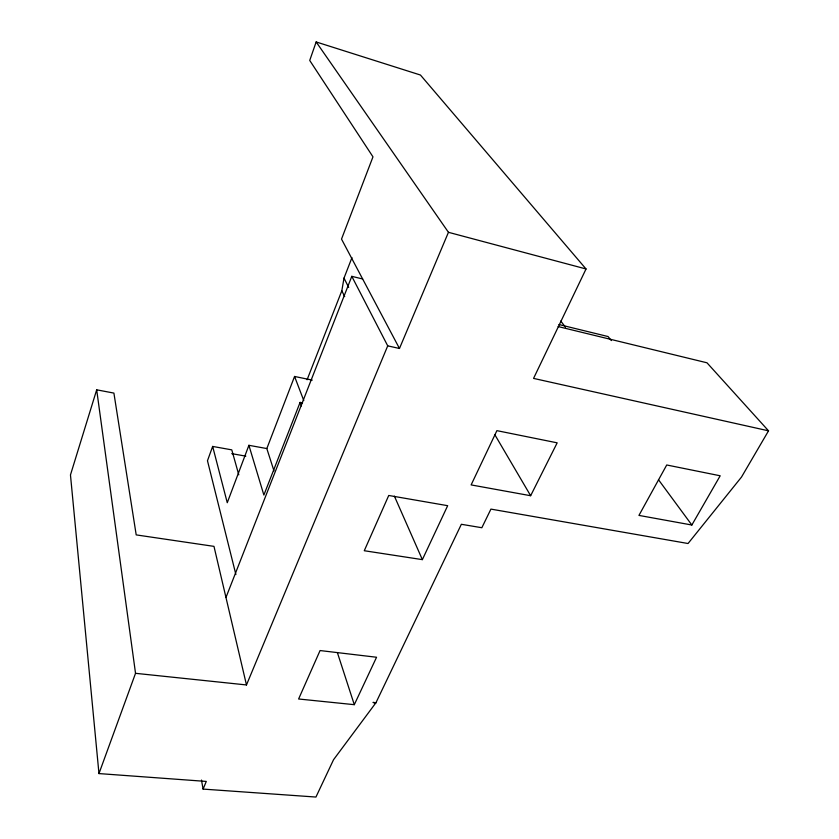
<?xml version="1.0" encoding="UTF-8"?>
<svg xmlns="http://www.w3.org/2000/svg" width="839" height="839" viewBox="0 0 839 839"><rect width="100%" height="100%" fill="white"/><g stroke="black" fill="none" stroke-linecap="round" stroke-linejoin="round"><path stroke-width="1.26" d="M307.105 379.742L341.819 290.776L344 278.108L351.971 257.615M98.971 773.579L135.53 673.318L246.477 684.949L213.976 546.367L136.201 534.894L113.905 393.092L96.684 389.82L70.466 474.937L98.971 773.579L206.289 781.424L203.09 789.09L315.936 797.05L333.534 759.725L375.956 702.715L461.356 524.291L481.848 527.731L490.93 509.105L688.043 543.515L741.508 477.055L768.534 430.827L706.983 362.794L558.124 326.56M316.156 41.95L309.727 60.45L372.977 156.841L341.515 239.094L399.469 348.479L448.446 232.309L316.156 41.95L420.444 75.028L586.042 268.973L533.562 378.399L768.534 430.827M238.779 474.811L231.784 449.861L212.655 446.432L207.474 460.737L235.885 574.547M273.975 470.889L266.823 448.561L248.9 445.31L227.264 502.718L212.655 446.432M266.823 448.561L294.562 376.459L312.255 380.119M302.564 402.877L300.1 402.395L263.876 495.052L248.9 445.31M225.964 597.473L351.803 276.335L362.647 278.978M246.477 684.949L387.723 345.857L351.803 276.335M354.299 704.676L376.554 657.252L320.068 650.55L298.611 698.992L354.299 704.676L337.362 652.543M422.363 559.634L447.68 505.686L388.74 495.471L364.273 550.73L422.363 559.634L394.393 496.153M530.647 495.723L557.18 442.835L496.898 430.648L471.13 484.911L530.647 495.723L494.905 434.833M691.85 525.015L720.187 475.786L666.732 464.984L638.94 515.408L691.85 525.015L658.479 479.719M375.956 702.715L372.998 702.411L375.62 703.166M231.742 453.647L245.827 456.154M387.723 345.857L399.469 348.479M558.91 324.536L608.065 336.544L611.316 340.571M448.446 232.309L586.042 268.973M560.788 321.064L565.465 327.2M344 278.108L348.699 287.41M341.819 290.776L344.693 296.607M294.562 376.459L303.781 400.57M300.1 402.395L301.442 405.929M201.475 780.071L203.09 789.09M96.684 389.82L135.53 673.318"/></g></svg>
